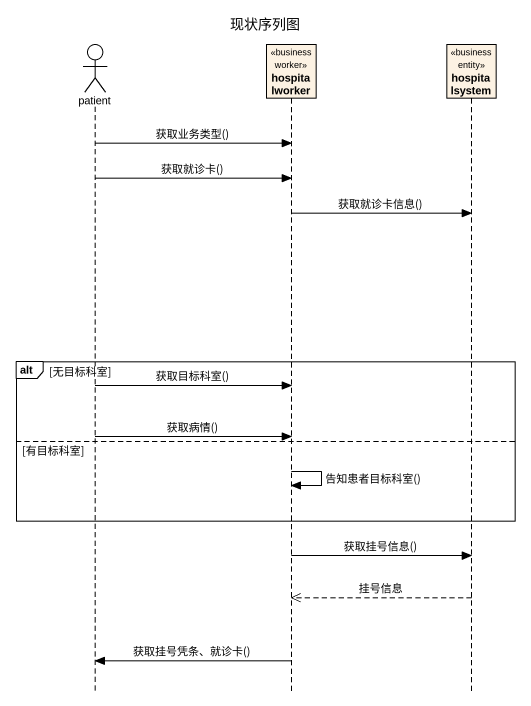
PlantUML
@startuml
title 现状序列图
hide footbox
actor patient
participant hospitalworker <<business worker>>
participant hospitalsystem <<business entity>>

patient -> hospitalworker : 获取业务类型()
patient -> hospitalworker : 获取就诊卡()
hospitalworker -> hospitalsystem : 获取就诊卡信息()
alt 无目标科室
  patient -> hospitalworker : 获取目标科室()
  patient -> hospitalworker : 获取病情()
else 有目标科室
  hospitalworker -> hospitalworker : 告知患者目标科室()
end
hospitalworker -> hospitalsystem : 获取挂号信息()
hospitalsystem -->> hospitalworker : 挂号信息
hospitalworker -> patient : 获取挂号凭条、就诊卡()
@enduml
